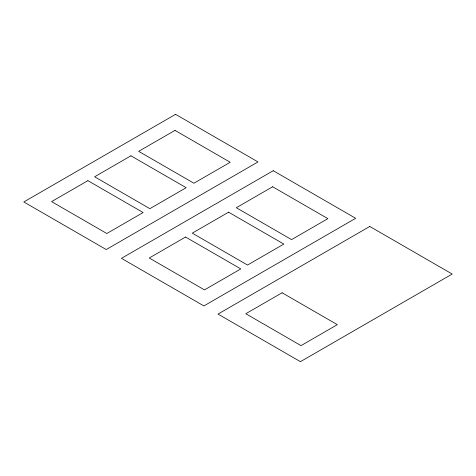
<?xml version="1.0" encoding="UTF-8"?>
<svg xmlns="http://www.w3.org/2000/svg" width="476" height="476" viewBox="0 0 476 476"><rect width="100%" height="100%" fill="white"/><g stroke="black" fill="none" stroke-linecap="round" stroke-linejoin="round"><path stroke-width="0.71" d="M175.573 114.335L23.8 201.955L106.237 249.549L258.004 161.923L175.573 114.335M87.899 180.654L51.587 201.616L106.82 233.508L143.139 212.54L87.899 180.654M130.936 155.807L94.617 176.775L149.857 208.666L186.17 187.699L130.936 155.807M174.984 130.376L138.671 151.338L193.905 183.23L230.217 162.268L174.984 130.376M273.23 170.711L121.457 258.337L203.889 305.931L355.661 218.305L273.23 170.711M185.557 237.03L149.244 257.998L204.478 289.89L240.796 268.922L185.557 237.03M228.587 212.189L192.274 233.157L247.514 265.043L283.827 244.081L228.587 212.189M272.641 186.759L236.322 207.72L291.562 239.612L327.875 218.645L272.641 186.759M369.763 226.451L217.996 314.077L300.427 361.665L452.2 274.045L369.763 226.451M282.095 292.77L245.783 313.732L301.016 345.624L337.329 324.662L282.095 292.77"/></g></svg>
